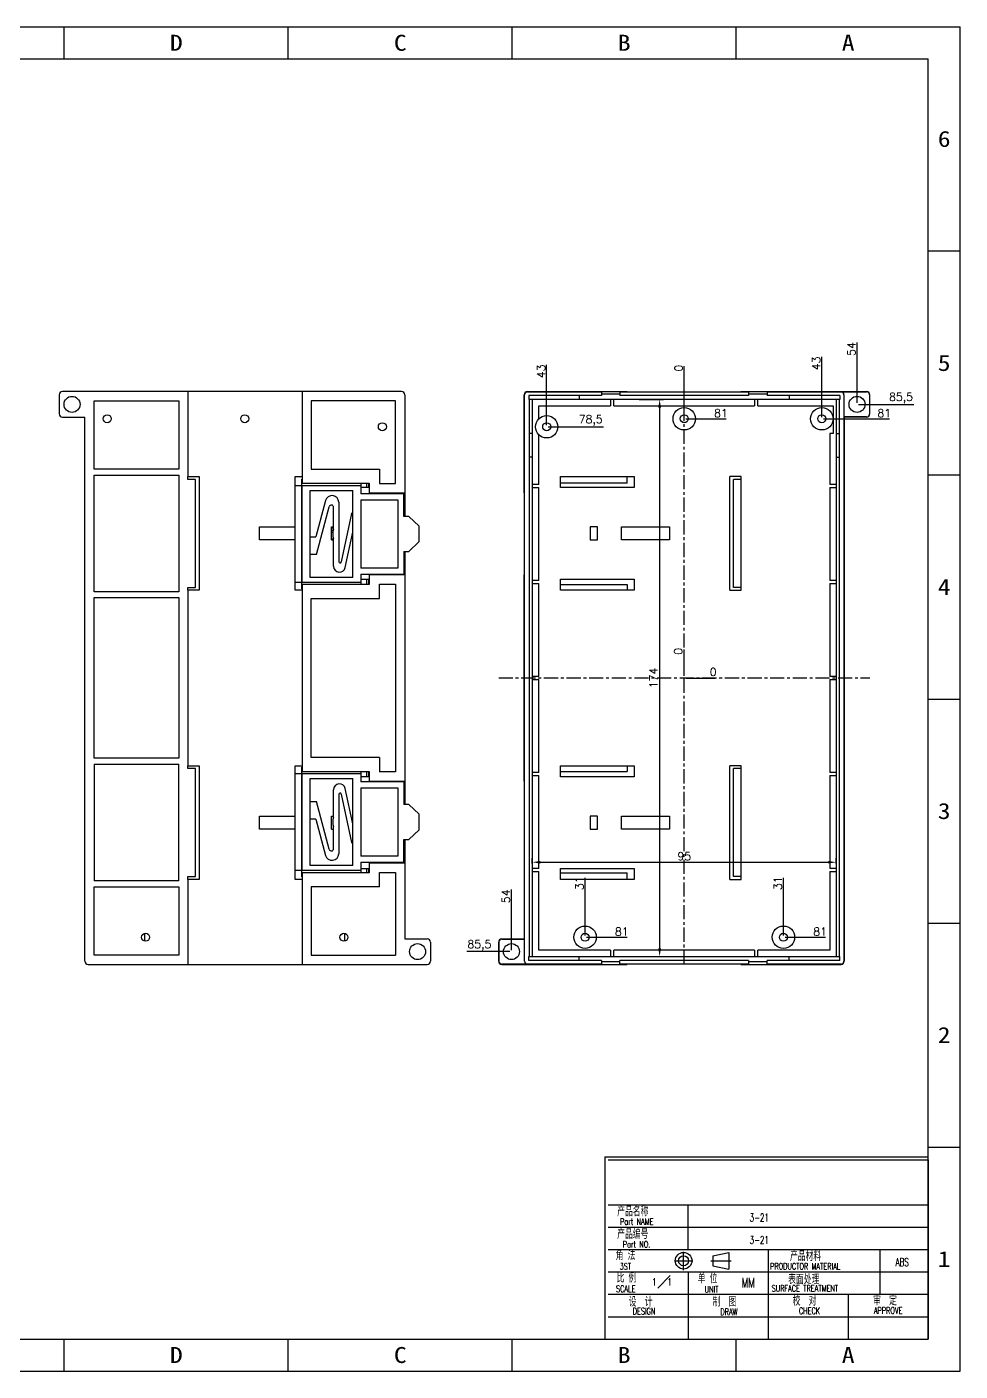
# Model space of a CAD drawing. Header units: millimetres. Extents: x 1518 to 2112, y -3048 to -2628.
# Drawn here: x 1820.5 to 2112.2, y -3047.7 to -2627.7 of the extents above; entities that cross this region are included whole.
import ezdxf
from ezdxf.enums import TextEntityAlignment as Align

# ---------------------------------------------------------------- set-up
doc = ezdxf.new("R2010")
doc.units = ezdxf.units.MM
doc.header["$MEASUREMENT"] = 0
doc.linetypes.add('CENTER', pattern=[0.6, 0.375, -0.075, 0.075, -0.075])
doc.layers.get('0').update_dxf_attribs({"linetype": 'CONTINUOUS'})
doc.layers.get('Defpoints').update_dxf_attribs({"linetype": 'CONTINUOUS'})
doc.layers.add('center', color=1, linetype='CENTER')
doc.layers.add('text', color=3, linetype='CONTINUOUS')
doc.layers.add('dim', color=82, linetype='CONTINUOUS', lineweight=9)
doc.styles.add('romans', font='romans.shx', dxfattribs={"width": 0.67, "bigfont": 'fangsong.shx'})
doc.styles.get("Standard").update_dxf_attribs({"font": 'txt', "bigfont": 'gbcbig.shx'})
doc.styles.add('TEXTSTYLE_0', font='txt', dxfattribs={"width": 0.8})
doc.dimstyles.new('ISO-25', dxfattribs={"dimtxt": 2.5, "dimasz": 2.5, "dimexe": 1.25, "dimexo": 0.625, "dimtad": 1, "dimzin": 0, "dimtxsty": 'Standard', "dimcen": 2.5, "dimadec": 0, "dimazin": 0, "dimtfac": 1, "dimtdec": 4, "dimtofl": 0, "dimtmove": 0, "dimatfit": 3, "dimfxl": 0, "dimtolj": 1, "dimtzin": 0, "dimarcsym": 0})

# ---------------------------------------------------------------- blocks, each defined once
blk = doc.blocks.new('SUN_6HWZ35TKK40GSGJE8VEUYAXIAKM')
at = {"color": 7, "linetype": 'Continuous'}
for p, q in [((-594, 420), (0, 420)), ((-280, 410), (-280, 420)), ((-210, 410), (-210, 420)), ((-140, 410), (-140, 420)), ((-70, 410), (-70, 420)), ((0, 0), (0, 420)), ((-584, 410), (-10, 410)), ((-10, 10), (-10, 410)), ((-10, 350), (0, 350)), ((-10, 280), (0, 280)), ((-10, 210), (0, 210)), ((-10, 140), (0, 140)), ((-10, 70), (0, 70)), ((-584, 10), (-10, 10)), ((-280, 0), (-280, 10)), ((-210, 0), (-210, 10)), ((-140, 0), (-140, 10)), ((-70, 0), (-70, 10)), ((-594, 0), (0, 0))]:
    blk.add_line(p, q, dxfattribs=at)
at = {"color": 2, "style": 'TEXTSTYLE_0'}
for s, width, p, p2 in [('D', 0.792749, (-246.99, 412.53), (-242.99, 412.53)), ('C', 0.792749, (-176.99, 412.53), (-172.99, 412.53)), ('B', 0.858217, (-106.99, 412.53), (-102.99, 412.53)), ('A', 0.858217, (-36.99, 412.53), (-32.99, 412.53)), ('6', 1.030029, (-6.99, 382.5), (-2.99, 382.5)), ('5', 1.030029, (-6.99, 312.5), (-2.99, 312.5)), ('4', 1.030029, (-6.99, 242.5), (-2.99, 242.5)), ('3', 1.030029, (-6.99, 172.5), (-2.99, 172.5)), ('2', 1.030029, (-6.99, 102.5), (-2.99, 102.5)), ('1', 1.030029, (-6.99, 32.5), (-2.99, 32.5)), ('D', 0.792749, (-246.99, 2.53), (-242.99, 2.53)), ('C', 0.792749, (-176.99, 2.53), (-172.99, 2.53)), ('B', 0.858217, (-106.99, 2.53), (-102.99, 2.53)), ('A', 0.858217, (-36.99, 2.53), (-32.99, 2.53))]:
    blk.add_text(s, height=5, dxfattribs=dict(at, width=width)).set_placement(p, p2, align=Align.FIT)
blk = doc.blocks.new('*D112')
at = {"layer": 'Defpoints', "color": 0}
for p in [(1983, -2737.9), (1983, -2752.61), (2026, -2831.11)]:
    blk.add_point(p, dxfattribs=at)
at = {"layer": 'dim', "color": 0, "lineweight": -2}
blk.add_line((1983, -2752.11), (1983, -2733.24), dxfattribs=at)
at = {"layer": 'dim', "color": 0, "insert": (1981.25, -2735.32), "char_height": 2.5, "attachment_point": 5, "rotation": 90}
blk.add_mtext('43', dxfattribs=at)
blk = doc.blocks.new('*D86')
at = {"layer": 'Defpoints', "color": 0}
for p in [(1983, -2752.61), (1992.3, -2752.61), (2026, -2831.11)]:
    blk.add_point(p, dxfattribs=at)
at = {"layer": 'dim', "color": 0, "lineweight": -2}
blk.add_line((1983.5, -2752.61), (2000.72, -2752.61), dxfattribs=at)
at = {"layer": 'dim', "color": 0, "insert": (1996.76, -2750.65), "char_height": 2.5, "attachment_point": 5}
blk.add_mtext('78,5', dxfattribs=at)
blk = doc.blocks.new('*D87')
at = {"layer": 'Defpoints', "color": 0}
for p in [(2026, -2735.4), (2026, -2750.11), (2026, -2831.11)]:
    blk.add_point(p, dxfattribs=at)
at = {"layer": 'dim', "color": 0, "lineweight": -2}
blk.add_line((2026, -2749.61), (2026, -2733.66), dxfattribs=at)
at = {"layer": 'dim', "color": 0, "insert": (2024.25, -2734.28), "char_height": 2.5, "attachment_point": 5, "rotation": 90}
blk.add_mtext('0', dxfattribs=at)
blk = doc.blocks.new('*D88')
at = {"layer": 'Defpoints', "color": 0}
for p in [(2026, -2750.11), (2035.3, -2750.11), (2026, -2831.11)]:
    blk.add_point(p, dxfattribs=at)
at = {"layer": 'dim', "color": 0, "lineweight": -2}
blk.add_line((2026.5, -2750.11), (2039.14, -2750.11), dxfattribs=at)
at = {"layer": 'dim', "color": 0, "insert": (2037.47, -2748.36), "char_height": 2.5, "attachment_point": 5}
blk.add_mtext('81', dxfattribs=at)
blk = doc.blocks.new('*D89')
at = {"layer": 'Defpoints', "color": 0}
for p in [(2069, -2735.4), (2069, -2750.11), (2026, -2831.11)]:
    blk.add_point(p, dxfattribs=at)
at = {"layer": 'dim', "color": 0, "lineweight": -2}
blk.add_line((2069, -2749.61), (2069, -2730.74), dxfattribs=at)
at = {"layer": 'dim', "color": 0, "insert": (2067.25, -2732.82), "char_height": 2.5, "attachment_point": 5, "rotation": 90}
blk.add_mtext('43', dxfattribs=at)
blk = doc.blocks.new('*D90')
at = {"layer": 'Defpoints', "color": 0}
for p in [(2069, -2750.11), (2086.34, -2750.11), (2026, -2831.11)]:
    blk.add_point(p, dxfattribs=at)
at = {"layer": 'dim', "color": 0, "lineweight": -2}
blk.add_line((2069.5, -2750.11), (2090.17, -2750.11), dxfattribs=at)
at = {"layer": 'dim', "color": 0, "insert": (2088.51, -2748.36), "char_height": 2.5, "attachment_point": 5}
blk.add_mtext('81', dxfattribs=at)
blk = doc.blocks.new('*D91')
at = {"layer": 'Defpoints', "color": 0}
for p in [(2026, -2831.11), (1995, -2897.4), (1995, -2912.1)]:
    blk.add_point(p, dxfattribs=at)
at = {"layer": 'dim', "color": 0, "lineweight": -2}
blk.add_line((1995, -2911.61), (1995, -2893.57), dxfattribs=at)
at = {"layer": 'dim', "color": 0, "insert": (1993.25, -2895.23), "char_height": 2.5, "attachment_point": 5, "rotation": 90}
blk.add_mtext('31', dxfattribs=at)
blk = doc.blocks.new('*D92')
at = {"layer": 'Defpoints', "color": 0}
for p in [(2026, -2831.11), (1995, -2912.1), (2004.3, -2912.1)]:
    blk.add_point(p, dxfattribs=at)
at = {"layer": 'dim', "color": 0, "lineweight": -2}
blk.add_line((1995.5, -2912.1), (2008.14, -2912.1), dxfattribs=at)
at = {"layer": 'dim', "color": 0, "insert": (2006.47, -2910.36), "char_height": 2.5, "attachment_point": 5}
blk.add_mtext('81', dxfattribs=at)
blk = doc.blocks.new('*D93')
at = {"layer": 'Defpoints', "color": 0}
for p in [(2026, -2831.11), (2057, -2897.4), (2057, -2912.1)]:
    blk.add_point(p, dxfattribs=at)
at = {"layer": 'dim', "color": 0, "lineweight": -2}
blk.add_line((2057, -2911.61), (2057, -2893.57), dxfattribs=at)
at = {"layer": 'dim', "color": 0, "insert": (2055.25, -2895.23), "char_height": 2.5, "attachment_point": 5, "rotation": 90}
blk.add_mtext('31', dxfattribs=at)
blk = doc.blocks.new('*D94')
at = {"layer": 'Defpoints', "color": 0}
for p in [(2026, -2831.11), (2057, -2912.1), (2066.3, -2912.1)]:
    blk.add_point(p, dxfattribs=at)
at = {"layer": 'dim', "color": 0, "lineweight": -2}
blk.add_line((2057.5, -2912.1), (2070.14, -2912.1), dxfattribs=at)
at = {"layer": 'dim', "color": 0, "insert": (2068.47, -2910.36), "char_height": 2.5, "attachment_point": 5}
blk.add_mtext('81', dxfattribs=at)
blk = doc.blocks.new('*D95')
at = {"layer": 'Defpoints', "color": 0}
for p in [(2026, -2831.11), (1972, -2901.9), (1972, -2916.6)]:
    blk.add_point(p, dxfattribs=at)
at = {"layer": 'dim', "color": 0, "lineweight": -2}
blk.add_line((1972, -2916.1), (1972, -2897.23), dxfattribs=at)
at = {"layer": 'dim', "color": 0, "insert": (1970.25, -2899.32), "char_height": 2.5, "attachment_point": 5, "rotation": 90}
blk.add_mtext('54', dxfattribs=at)
blk = doc.blocks.new('*D96')
at = {"layer": 'Defpoints', "color": 0}
for p in [(2026, -2831.11), (1966.43, -2916.6), (1972, -2916.6)]:
    blk.add_point(p, dxfattribs=at)
at = {"layer": 'dim', "color": 0, "lineweight": -2}
blk.add_line((1971.5, -2916.6), (1958.01, -2916.6), dxfattribs=at)
at = {"layer": 'dim', "color": 0, "insert": (1961.97, -2914.65), "char_height": 2.5, "attachment_point": 5}
blk.add_mtext('85,5', dxfattribs=at)
blk = doc.blocks.new('*D97')
at = {"layer": 'Defpoints', "color": 0}
for p in [(2080, -2730.91), (2080, -2745.61), (2026, -2831.11)]:
    blk.add_point(p, dxfattribs=at)
at = {"layer": 'dim', "color": 0, "lineweight": -2}
blk.add_line((2080, -2745.11), (2080, -2726.24), dxfattribs=at)
at = {"layer": 'dim', "color": 0, "insert": (2078.25, -2728.32), "char_height": 2.5, "attachment_point": 5, "rotation": 90}
blk.add_mtext('54', dxfattribs=at)
blk = doc.blocks.new('*D98')
at = {"layer": 'Defpoints', "color": 0}
for p in [(2080, -2745.61), (2089.3, -2745.61), (2026, -2831.11)]:
    blk.add_point(p, dxfattribs=at)
at = {"layer": 'dim', "color": 0, "lineweight": -2}
blk.add_line((2080.5, -2745.61), (2097.72, -2745.61), dxfattribs=at)
at = {"layer": 'dim', "color": 0, "insert": (2093.76, -2743.65), "char_height": 2.5, "attachment_point": 5}
blk.add_mtext('85,5', dxfattribs=at)
blk = doc.blocks.new('*D113')
at = {"color": 0, "lineweight": -2}
blk.add_line((2026, -2830.48), (2026, -2822.16), dxfattribs=at)
at = {"layer": 'Defpoints', "color": 0}
for p in [(2026, -2824.04), (2026, -2831.11), (2026, -2831.11)]:
    blk.add_point(p, dxfattribs=at)
at = {"color": 0, "insert": (2024.13, -2822.79), "char_height": 2.5, "attachment_point": 5, "rotation": 90}
blk.add_mtext('0', dxfattribs=at)
blk = doc.blocks.new('*D99')
at = {"color": 0, "lineweight": -2}
blk.add_line((2026.63, -2831.11), (2035.66, -2831.11), dxfattribs=at)
at = {"layer": 'Defpoints', "color": 0}
for p in [(2026, -2831.11), (2026, -2831.11), (2033.78, -2831.11)]:
    blk.add_point(p, dxfattribs=at)
at = {"color": 0, "insert": (2035.03, -2829.23), "char_height": 2.5, "attachment_point": 5}
blk.add_mtext('0', dxfattribs=at)
blk = doc.blocks.new('*D114')
at = {"color": 0, "lineweight": -2}
for p, q in [((1978.5, -2889.09), (1978.5, -2887.42)), ((1981, -2888.67), (2071, -2888.67)), ((2073.5, -2889.09), (2073.5, -2887.42))]:
    blk.add_line(p, q, dxfattribs=at)
at = {"color": 0}
for points in [[(1981, -2888.26), (1981, -2889.09), (1978.5, -2888.67)], [(2071, -2888.26), (2071, -2889.09), (2073.5, -2888.67)]]:
    blk.add_solid(points, dxfattribs=at)
at = {"layer": 'Defpoints', "color": 0}
for p in [(2073.5, -2888.67), (1978.5, -2889.72), (2073.5, -2889.72)]:
    blk.add_point(p, dxfattribs=at)
at = {"color": 0, "insert": (2026, -2886.8), "char_height": 2.5, "attachment_point": 5}
blk.add_mtext('95', dxfattribs=at)
blk = doc.blocks.new('*D115')
at = {"color": 0, "lineweight": -2}
for p, q in [((2011.9, -2744.11), (2019.56, -2744.11)), ((2018.31, -2746.61), (2018.31, -2915.6)), ((2011.9, -2918.1), (2019.56, -2918.1))]:
    blk.add_line(p, q, dxfattribs=at)
at = {"color": 0}
for points in [[(2017.9, -2746.61), (2018.73, -2746.61), (2018.31, -2744.11)], [(2017.9, -2915.6), (2018.73, -2915.6), (2018.31, -2918.1)]]:
    blk.add_solid(points, dxfattribs=at)
at = {"layer": 'Defpoints', "color": 0}
for p in [(2011.27, -2744.11), (2011.27, -2918.1), (2018.31, -2918.1)]:
    blk.add_point(p, dxfattribs=at)
at = {"color": 0, "insert": (2016.44, -2831.11), "char_height": 2.5, "attachment_point": 5, "rotation": 90}
blk.add_mtext('174', dxfattribs=at)

msp = doc.modelspace()

# ---------------------------------------------------------------- linework, layer by layer
at = {"color": 7, "linetype": 'Continuous'}
for p, q in [((1937.642, -2741.607), (1831.642, -2741.607)), ((1870.942, -2768.157), (1870.942, -2741.607)), ((1906.542, -2741.607), (1906.542, -2770.257)), ((1977.004, -2741.609), (2008.103, -2741.609)), ((1977.004, -2741.609), (1977.004, -2741.718)), ((1977.004, -2741.718), (2000.103, -2741.718)), ((2000.103, -2741.609), (2000.103, -2742.859)), ((2005.903, -2742.393), (2000.103, -2742.393)), ((2005.903, -2741.609), (2005.903, -2742.859)), ((2005.903, -2741.718), (2046.102, -2741.718)), ((2008.103, -2741.609), (2008.173, -2741.644)), ((2008.173, -2741.644), (2043.702, -2741.644)), ((2043.702, -2741.609), (2083.001, -2741.609)), ((2043.702, -2741.644), (2043.702, -2741.609)), ((2046.102, -2741.609), (2046.102, -2742.859)), ((2051.902, -2742.39), (2046.102, -2742.39)), ((2051.902, -2741.609), (2051.902, -2742.859)), ((2051.902, -2741.718), (2075.001, -2741.718)), ((2075.001, -2741.677), (2083.001, -2741.677)), ((2075.001, -2741.718), (2075.001, -2741.677)), ((2083.001, -2741.677), (2083.001, -2741.609)), ((1830.642, -2742.607), (1830.642, -2748.607)), ((1841.542, -2744.507), (1868.042, -2744.507)), ((1841.542, -2765.907), (1841.542, -2744.507)), ((1868.042, -2744.507), (1868.042, -2765.907)), ((1935.742, -2744.507), (1909.442, -2744.507)), ((1909.442, -2744.507), (1909.442, -2765.857)), ((1935.742, -2770.357), (1935.742, -2744.507)), ((1938.642, -2742.607), (1938.642, -2780.607)), ((1976.113, -2742.609), (1976.004, -2742.609)), ((1976.004, -2773.258), (1976.004, -2742.609)), ((1976.113, -2919.605), (1976.113, -2742.609)), ((2000.103, -2742.859), (1977.404, -2742.859)), ((1977.404, -2742.859), (1977.404, -2744.109)), ((2074.601, -2744.109), (1977.404, -2744.109)), ((1977.504, -2744.109), (1977.504, -2918.105)), ((1978.504, -2744.109), (1978.504, -2918.105)), ((1980.504, -2746.109), (2003.003, -2746.109)), ((1980.504, -2750.159), (1980.504, -2746.109)), ((1993.203, -2742.859), (1993.203, -2744.109)), ((2003.003, -2744.109), (2003.003, -2746.109)), ((2004.003, -2746.109), (2004.003, -2744.109)), ((2004.003, -2746.109), (2048.002, -2746.109)), ((2046.102, -2742.859), (2005.903, -2742.859)), ((2048.002, -2744.109), (2048.002, -2746.109)), ((2049.002, -2746.109), (2049.002, -2744.109)), ((2049.002, -2746.109), (2072.501, -2746.109)), ((2074.601, -2742.859), (2051.902, -2742.859)), ((2058.802, -2742.859), (2058.802, -2744.109)), ((2072.501, -2746.109), (2072.501, -2754.709)), ((2073.501, -2744.109), (2073.501, -2918.105)), ((2074.501, -2918.105), (2074.501, -2744.109)), ((2074.601, -2742.859), (2074.601, -2744.109)), ((2075.933, -2742.609), (2075.892, -2742.609)), ((2075.892, -2742.609), (2075.892, -2919.605)), ((2075.933, -2742.609), (2075.933, -2749.541)), ((2084.001, -2742.609), (2083.933, -2742.609)), ((2083.933, -2742.609), (2083.933, -2748.609)), ((2084.001, -2748.609), (2084.001, -2742.609)), ((1831.642, -2749.607), (1838.642, -2749.607)), ((1838.642, -2919.607), (1838.642, -2749.607)), ((2075.933, -2749.541), (2076.001, -2749.609)), ((2083.001, -2749.541), (2075.933, -2749.541)), ((2083.001, -2749.609), (2076.001, -2749.609)), ((2076.001, -2749.609), (2076.001, -2919.605)), ((2083.001, -2749.609), (2083.001, -2749.541)), ((2083.933, -2748.609), (2084.001, -2748.609)), ((1978.504, -2754.709), (1977.504, -2754.709)), ((1980.504, -2770.608), (1980.504, -2755.058)), ((2072.501, -2754.709), (2071.501, -2754.709)), ((2071.501, -2754.709), (2071.501, -2770.608)), ((2073.501, -2754.709), (2074.501, -2754.709)), ((1978.504, -2762.109), (1977.504, -2762.109)), ((2073.501, -2762.109), (2074.501, -2762.109)), ((1868.042, -2765.907), (1841.542, -2765.907)), ((1841.542, -2767.707), (1868.042, -2767.707)), ((1841.542, -2804.207), (1841.542, -2767.707)), ((1868.042, -2767.707), (1868.042, -2804.207)), ((1909.442, -2765.857), (1930.742, -2765.857)), ((1930.742, -2765.857), (1930.742, -2770.357)), ((1870.892, -2768.157), (1874.392, -2768.157)), ((1870.892, -2769.057), (1870.892, -2768.157)), ((1873.242, -2769.057), (1870.892, -2769.057)), ((1873.242, -2802.857), (1873.242, -2769.057)), ((1874.392, -2768.157), (1874.392, -2803.657)), ((1904.294, -2770.957), (1924.894, -2770.957)), ((1904.294, -2770.957), (1904.294, -2801.257)), ((1904.342, -2768.157), (1906.542, -2768.157)), ((1904.342, -2770.957), (1904.342, -2768.157)), ((1906.389, -2770.957), (1906.389, -2801.257)), ((1906.494, -2770.957), (1906.494, -2768.957)), ((1906.542, -2770.257), (1927.542, -2770.257)), ((1906.612, -2801.257), (1906.612, -2770.957)), ((1924.894, -2770.257), (1924.894, -2773.557)), ((1927.342, -2771.557), (1924.894, -2771.557)), ((1926.742, -2771.557), (1926.742, -2770.257)), ((1927.342, -2770.257), (1927.342, -2771.557)), ((1927.542, -2770.257), (1927.542, -2773.257)), ((1930.742, -2770.357), (1935.742, -2770.357)), ((1980.504, -2770.608), (1978.504, -2770.608)), ((1978.504, -2771.608), (1980.504, -2771.608)), ((1980.504, -2800.608), (1980.504, -2771.608)), ((1987.303, -2768.158), (2010.303, -2768.158)), ((1987.303, -2771.558), (1987.303, -2768.158)), ((2008.133, -2770.258), (1987.303, -2770.258)), ((2010.303, -2771.558), (1987.303, -2771.558)), ((2008.133, -2770.258), (2008.133, -2768.158)), ((2010.303, -2768.158), (2010.303, -2771.558)), ((2043.752, -2768.158), (2040.252, -2768.158)), ((2040.252, -2803.657), (2040.252, -2768.158)), ((2043.752, -2769.058), (2041.402, -2769.058)), ((2041.402, -2802.857), (2041.402, -2769.058)), ((2043.752, -2803.657), (2043.752, -2768.158)), ((2073.501, -2770.608), (2071.501, -2770.608)), ((2071.501, -2771.608), (2073.501, -2771.608)), ((2071.501, -2771.608), (2071.501, -2800.608)), ((1909.094, -2772.557), (1922.394, -2772.557)), ((1909.094, -2799.657), (1909.094, -2772.557)), ((1913.861, -2775.684), (1910.875, -2787.007)), ((1922.394, -2799.657), (1922.394, -2772.557)), ((1938.394, -2773.557), (1924.894, -2773.557)), ((1924.894, -2775.457), (1936.494, -2775.457)), ((1924.894, -2775.457), (1924.894, -2796.757)), ((1927.542, -2773.257), (1938.642, -2773.257)), ((1936.494, -2775.457), (1936.494, -2796.757)), ((1938.394, -2780.607), (1938.394, -2773.557)), ((1976.039, -2773.328), (1976.004, -2773.258)), ((1976.039, -2798.788), (1976.039, -2773.328)), ((1911.079, -2792.507), (1915.015, -2777.584)), ((1916.392, -2784.741), (1916.392, -2777.762)), ((1917.992, -2776.219), (1917.992, -2794.761)), ((1921.999, -2779.714), (1918.783, -2794.844)), ((1893.292, -2783.907), (1904.294, -2783.907)), ((1893.292, -2787.907), (1893.292, -2783.907)), ((1915.792, -2783.907), (1916.392, -2783.907)), ((1915.792, -2787.907), (1915.792, -2783.907)), ((1916.392, -2784.316), (1915.792, -2784.316)), ((1917.992, -2783.907), (1918.092, -2783.907)), ((1918.092, -2783.907), (1918.092, -2787.907)), ((1939.884, -2780.607), (1938.394, -2780.607)), ((1943.194, -2783.704), (1939.884, -2780.607)), ((1943.194, -2788.51), (1943.194, -2783.704)), ((1998.853, -2783.908), (1996.553, -2783.908)), ((1996.553, -2783.908), (1996.553, -2787.908)), ((1998.853, -2787.908), (1998.853, -2783.908)), ((2006.36, -2783.908), (2021.353, -2783.908)), ((2021.353, -2783.908), (2021.353, -2787.908)), ((1904.294, -2787.907), (1893.292, -2787.907)), ((1909.094, -2787.007), (1910.875, -2787.007)), ((1915.792, -2784.898), (1916.292, -2784.898)), ((1916.192, -2785.607), (1915.792, -2785.607)), ((1915.792, -2787.607), (1916.392, -2787.607)), ((1915.792, -2787.907), (1916.392, -2787.907)), ((1916.192, -2785.307), (1916.192, -2786.907)), ((1916.392, -2796.188), (1916.392, -2787.472)), ((1917.992, -2787.907), (1918.092, -2787.907)), ((1920.051, -2796.573), (1922.394, -2785.549)), ((1939.884, -2791.607), (1943.194, -2788.51)), ((1996.553, -2787.908), (1998.853, -2787.908)), ((2021.353, -2787.908), (2006.36, -2787.908)), ((1911.079, -2792.507), (1909.094, -2792.507)), ((1938.394, -2791.607), (1938.394, -2798.657)), ((1938.394, -2791.607), (1939.884, -2791.607)), ((1938.642, -2791.607), (1938.642, -2870.607)), ((1936.494, -2796.757), (1924.894, -2796.757)), ((1924.894, -2801.257), (1904.294, -2801.257)), ((1904.342, -2803.657), (1904.342, -2801.257)), ((1906.494, -2803.257), (1906.494, -2801.257)), ((1922.394, -2799.657), (1909.094, -2799.657)), ((1924.894, -2798.657), (1938.394, -2798.657)), ((1924.894, -2798.657), (1924.894, -2801.857)), ((1924.894, -2800.257), (1927.342, -2800.257)), ((1926.742, -2801.857), (1926.742, -2800.257)), ((1927.342, -2800.257), (1927.342, -2801.857)), ((1927.542, -2798.857), (1927.542, -2801.857)), ((1938.642, -2798.857), (1927.542, -2798.857)), ((1976.004, -2798.858), (1976.039, -2798.788)), ((1976.004, -2863.356), (1976.004, -2798.858)), ((1980.504, -2800.608), (1978.504, -2800.608)), ((1987.303, -2803.657), (1987.303, -2800.258)), ((1987.303, -2800.258), (2010.303, -2800.258)), ((2010.303, -2800.258), (2010.303, -2803.657)), ((2073.501, -2800.608), (2071.501, -2800.608)), ((1868.042, -2804.207), (1841.542, -2804.207)), ((1870.892, -2802.857), (1873.242, -2802.857)), ((1870.892, -2803.657), (1870.892, -2802.857)), ((1874.392, -2803.657), (1870.892, -2803.657)), ((1870.942, -2858.557), (1870.942, -2803.657)), ((1906.542, -2803.657), (1904.342, -2803.657)), ((1906.542, -2803.257), (1906.494, -2803.257)), ((1927.542, -2801.857), (1906.542, -2801.857)), ((1906.542, -2801.857), (1906.542, -2860.357)), ((1930.742, -2806.257), (1930.742, -2801.757)), ((1930.742, -2801.757), (1935.742, -2801.757)), ((1935.742, -2801.757), (1935.742, -2860.457)), ((1978.504, -2801.608), (1980.504, -2801.608)), ((1980.504, -2830.607), (1980.504, -2801.608)), ((1987.303, -2801.858), (2008.133, -2801.858)), ((2010.303, -2803.657), (1987.303, -2803.657)), ((2008.133, -2801.858), (2008.133, -2803.657)), ((2040.252, -2803.657), (2043.752, -2803.657)), ((2043.752, -2802.857), (2041.402, -2802.857)), ((2071.501, -2801.608), (2073.501, -2801.608)), ((2071.501, -2801.608), (2071.501, -2830.607)), ((1841.542, -2806.007), (1868.042, -2806.007)), ((1841.542, -2856.207), (1841.542, -2806.007)), ((1868.042, -2806.007), (1868.042, -2856.207)), ((1909.442, -2806.257), (1930.742, -2806.257)), ((1909.442, -2855.957), (1909.442, -2806.257)), ((1980.504, -2830.607), (1978.504, -2830.607)), ((2073.501, -2830.607), (2071.501, -2830.607)), ((1978.504, -2831.607), (1980.504, -2831.607)), ((1980.504, -2860.606), (1980.504, -2831.607)), ((2071.501, -2831.607), (2073.501, -2831.607)), ((2071.501, -2831.607), (2071.501, -2860.606)), ((1930.742, -2855.957), (1909.442, -2855.957)), ((1930.742, -2855.957), (1930.742, -2860.457)), ((1868.042, -2856.207), (1841.542, -2856.207)), ((1841.542, -2858.007), (1868.042, -2858.007)), ((1841.542, -2858.007), (1841.542, -2894.507)), ((1868.042, -2894.507), (1868.042, -2858.007)), ((1870.892, -2859.357), (1870.892, -2858.557)), ((1870.892, -2858.557), (1874.392, -2858.557)), ((1873.242, -2859.357), (1870.892, -2859.357)), ((1873.242, -2893.157), (1873.242, -2859.357)), ((1874.392, -2858.557), (1874.392, -2894.057)), ((1904.342, -2860.957), (1904.342, -2858.557)), ((1904.342, -2858.557), (1906.542, -2858.557)), ((1906.494, -2860.957), (1906.494, -2858.957)), ((1987.303, -2861.956), (1987.303, -2858.556)), ((1987.303, -2858.556), (2010.303, -2858.556)), ((2008.133, -2858.556), (2008.133, -2860.356)), ((2010.303, -2858.556), (2010.303, -2861.956)), ((2040.252, -2894.055), (2040.252, -2858.556)), ((2043.752, -2858.556), (2040.252, -2858.556)), ((2041.402, -2893.155), (2041.402, -2859.356)), ((2043.752, -2859.356), (2041.402, -2859.356)), ((2043.752, -2894.055), (2043.752, -2858.556)), ((1904.294, -2860.957), (1904.294, -2891.257)), ((1904.294, -2860.957), (1924.894, -2860.957)), ((1906.389, -2860.957), (1906.389, -2891.257)), ((1906.542, -2860.357), (1927.542, -2860.357)), ((1906.612, -2891.257), (1906.612, -2860.957)), ((1909.094, -2889.657), (1909.094, -2862.557)), ((1909.094, -2862.557), (1922.394, -2862.557)), ((1922.394, -2889.657), (1922.394, -2862.557)), ((1924.894, -2860.357), (1924.894, -2863.557)), ((1927.342, -2861.957), (1924.894, -2861.957)), ((1938.394, -2863.557), (1924.894, -2863.557)), ((1926.742, -2861.957), (1926.742, -2860.357)), ((1927.342, -2860.357), (1927.342, -2861.957)), ((1927.542, -2860.357), (1927.542, -2863.357)), ((1927.542, -2863.357), (1938.642, -2863.357)), ((1935.742, -2860.457), (1930.742, -2860.457)), ((1938.394, -2863.557), (1938.394, -2870.607)), ((1976.039, -2863.426), (1976.004, -2863.356)), ((1976.039, -2888.886), (1976.039, -2863.426)), ((1980.504, -2860.606), (1978.504, -2860.606)), ((1978.504, -2861.606), (1980.504, -2861.606)), ((1980.504, -2890.605), (1980.504, -2861.606)), ((1987.303, -2860.356), (2008.133, -2860.356)), ((2010.303, -2861.956), (1987.303, -2861.956)), ((2073.501, -2860.606), (2071.501, -2860.606)), ((2071.501, -2861.606), (2073.501, -2861.606)), ((2071.501, -2861.606), (2071.501, -2890.605)), ((1916.392, -2874.741), (1916.392, -2866.025)), ((1917.992, -2867.453), (1917.992, -2885.994)), ((1918.783, -2867.369), (1921.999, -2882.499)), ((1922.394, -2876.665), (1920.051, -2865.641)), ((1924.894, -2865.457), (1924.894, -2886.757)), ((1924.894, -2865.457), (1936.494, -2865.457)), ((1936.494, -2865.457), (1936.494, -2886.757)), ((1909.094, -2869.707), (1911.079, -2869.707)), ((1915.015, -2884.63), (1911.079, -2869.707)), ((1939.884, -2870.607), (1938.394, -2870.607)), ((1943.194, -2873.704), (1939.884, -2870.607)), ((1893.292, -2878.307), (1893.292, -2874.307)), ((1893.292, -2874.307), (1904.294, -2874.307)), ((1910.875, -2875.207), (1909.094, -2875.207)), ((1910.875, -2875.207), (1913.861, -2886.53)), ((1915.792, -2878.307), (1915.792, -2874.307)), ((1915.792, -2874.307), (1916.392, -2874.307)), ((1916.192, -2875.307), (1916.192, -2876.907)), ((1917.992, -2874.307), (1918.092, -2874.307)), ((1918.092, -2874.307), (1918.092, -2878.307)), ((1943.194, -2878.51), (1943.194, -2873.704)), ((1996.553, -2874.306), (1996.553, -2878.306)), ((1998.853, -2874.306), (1996.553, -2874.306)), ((1998.853, -2878.306), (1998.853, -2874.306)), ((2006.36, -2874.306), (2021.353, -2874.306)), ((2021.353, -2874.306), (2021.353, -2878.306)), ((1904.294, -2878.307), (1893.292, -2878.307)), ((1915.792, -2878.307), (1916.392, -2878.307)), ((1916.392, -2884.451), (1916.392, -2877.472)), ((1917.992, -2878.307), (1918.092, -2878.307)), ((1939.884, -2881.607), (1943.194, -2878.51)), ((1996.553, -2878.306), (1998.853, -2878.306)), ((2021.353, -2878.306), (2006.36, -2878.306)), ((1938.394, -2888.657), (1938.394, -2881.607)), ((1938.394, -2881.607), (1939.884, -2881.607)), ((1938.642, -2881.607), (1938.642, -2912.607)), ((1936.494, -2886.757), (1924.894, -2886.757)), ((1924.894, -2888.657), (1924.894, -2891.957)), ((1924.894, -2888.657), (1938.394, -2888.657)), ((1927.542, -2888.957), (1927.542, -2891.957)), ((1938.642, -2888.957), (1927.542, -2888.957)), ((1976.004, -2888.955), (1976.039, -2888.886)), ((1976.004, -2888.955), (1976.004, -2912.605)), ((1870.892, -2894.057), (1870.892, -2893.157)), ((1870.892, -2893.157), (1873.242, -2893.157)), ((1924.894, -2891.257), (1904.294, -2891.257)), ((1904.342, -2894.057), (1904.342, -2891.257)), ((1906.494, -2893.257), (1906.494, -2891.257)), ((1906.542, -2893.257), (1906.494, -2893.257)), ((1906.542, -2891.957), (1906.542, -2920.607)), ((1927.542, -2891.957), (1906.542, -2891.957)), ((1922.394, -2889.657), (1909.094, -2889.657)), ((1924.894, -2890.657), (1927.342, -2890.657)), ((1926.742, -2891.957), (1926.742, -2890.657)), ((1927.342, -2890.657), (1927.342, -2891.957)), ((1930.742, -2896.357), (1930.742, -2891.857)), ((1930.742, -2891.857), (1935.742, -2891.857)), ((1935.742, -2891.857), (1935.742, -2917.707)), ((1980.504, -2890.605), (1978.504, -2890.605)), ((1978.504, -2891.605), (1980.504, -2891.605)), ((1980.504, -2916.105), (1980.504, -2891.605)), ((1987.303, -2894.055), (1987.303, -2890.655)), ((1987.303, -2890.655), (2010.303, -2890.655)), ((1987.303, -2891.955), (2008.133, -2891.955)), ((2008.133, -2894.055), (2008.133, -2891.955)), ((2010.303, -2890.655), (2010.303, -2894.055)), ((2043.752, -2893.155), (2041.402, -2893.155)), ((2073.501, -2890.605), (2071.501, -2890.605)), ((2071.501, -2891.605), (2071.501, -2916.105)), ((2071.501, -2891.605), (2073.501, -2891.605)), ((1868.042, -2894.507), (1841.542, -2894.507)), ((1841.542, -2917.707), (1841.542, -2896.307)), ((1841.542, -2896.307), (1868.042, -2896.307)), ((1868.042, -2896.307), (1868.042, -2917.707)), ((1874.392, -2894.057), (1870.892, -2894.057)), ((1870.942, -2920.607), (1870.942, -2894.057)), ((1906.542, -2894.057), (1904.342, -2894.057)), ((1909.442, -2896.357), (1909.442, -2917.707)), ((1930.742, -2896.357), (1909.442, -2896.357)), ((2010.303, -2894.055), (1987.303, -2894.055)), ((2040.252, -2894.055), (2043.752, -2894.055)), ((1857.442, -2913.339), (1857.442, -2910.877)), ((1919.842, -2910.875), (1919.842, -2913.337)), ((1938.642, -2912.607), (1945.642, -2912.607)), ((1946.642, -2913.607), (1946.642, -2919.607)), ((1968.004, -2913.605), (1968.004, -2919.605)), ((1968.072, -2913.605), (1968.004, -2913.605)), ((1968.072, -2919.605), (1968.072, -2913.605)), ((1969.004, -2912.605), (1969.004, -2912.673)), ((1969.004, -2912.605), (1976.004, -2912.605)), ((1969.004, -2912.673), (1976.072, -2912.673)), ((1976.072, -2912.673), (1976.004, -2912.605)), ((1976.072, -2919.605), (1976.072, -2912.673)), ((1868.042, -2917.707), (1841.542, -2917.707)), ((1909.442, -2917.707), (1935.742, -2917.707)), ((1977.404, -2919.355), (1977.404, -2918.105)), ((1977.404, -2918.105), (2074.601, -2918.105)), ((2003.003, -2916.105), (1980.504, -2916.105)), ((1993.203, -2919.355), (1993.203, -2918.105)), ((2003.003, -2916.105), (2003.003, -2918.105)), ((2004.003, -2918.105), (2004.003, -2916.105)), ((2048.002, -2916.105), (2004.003, -2916.105)), ((2048.002, -2916.105), (2048.002, -2918.105)), ((2049.002, -2918.105), (2049.002, -2916.105)), ((2071.501, -2916.105), (2049.002, -2916.105)), ((2058.802, -2919.355), (2058.802, -2918.105)), ((2074.601, -2919.355), (2074.601, -2918.105)), ((1839.642, -2920.607), (1945.642, -2920.607)), ((1968.004, -2919.605), (1968.072, -2919.605)), ((1969.004, -2920.536), (1969.004, -2920.605)), ((1977.004, -2920.536), (1969.004, -2920.536)), ((1969.004, -2920.605), (2008.103, -2920.605)), ((1976.072, -2919.605), (1976.113, -2919.605)), ((1977.004, -2920.495), (1977.004, -2920.536)), ((2000.103, -2920.495), (1977.004, -2920.495)), ((2000.103, -2919.355), (1977.404, -2919.355)), ((2000.103, -2919.355), (2000.103, -2920.605)), ((2005.903, -2919.821), (2000.103, -2919.821)), ((2005.903, -2920.605), (2005.903, -2919.355)), ((2046.102, -2919.355), (2005.903, -2919.355)), ((2046.102, -2920.495), (2005.903, -2920.495)), ((2008.173, -2920.57), (2008.103, -2920.605)), ((2043.702, -2920.57), (2008.173, -2920.57)), ((2043.702, -2920.605), (2043.702, -2920.57)), ((2043.702, -2920.605), (2075.001, -2920.605)), ((2046.102, -2919.355), (2046.102, -2920.605)), ((2051.902, -2919.824), (2046.102, -2919.824)), ((2051.902, -2920.605), (2051.902, -2919.355)), ((2074.601, -2919.355), (2051.902, -2919.355)), ((2075.001, -2920.495), (2051.902, -2920.495)), ((2075.001, -2920.605), (2075.001, -2920.495)), ((2075.892, -2919.605), (2076.001, -2919.605))]:
    msp.add_line(p, q, dxfattribs=at)
at = {"color": 1, "linetype": 'CENTER', "ltscale": 11.785305}
for p, q in [((2026.003, -2920.605), (2026.003, -2741.609)), ((1968.004, -2831.107), (2084.001, -2831.107))]:
    msp.add_line(p, q, dxfattribs=at)
for p, q in [((2001.23, -2980.669), (2102.23, -2980.669)), ((2001.23, -2980.669), (2001.23, -3037.669)), ((2002.23, -2981.669), (2102.23, -2981.669)), ((2102.23, -2981.669), (2102.23, -3037.669)), ((2002.23, -2995.669), (2102.23, -2995.669)), ((2027.23, -3009.669), (2027.23, -2995.669)), ((2002.23, -3002.669), (2102.23, -3002.669)), ((2002.23, -3009.669), (2102.23, -3009.669)), ((2052.23, -3009.669), (2052.23, -3037.669)), ((2087.23, -3023.669), (2087.23, -3009.669)), ((2002.23, -3016.669), (2102.23, -3016.669)), ((2027.23, -3016.669), (2027.23, -3037.669)), ((2002.23, -3023.669), (2102.23, -3023.669)), ((2077.23, -3023.669), (2077.23, -3037.669)), ((2002.23, -3030.669), (2102.23, -3030.669)), ((2002.23, -3037.669), (2102.23, -3037.669))]:
    msp.add_line(p, q)
at = {"color": 5}
for p, q in [((2034.927, -3011.629), (2039.913, -3010.587)), ((2039.913, -3010.587), (2039.913, -3015.782)), ((2034.927, -3011.629), (2034.927, -3014.74)), ((2034.927, -3014.74), (2039.913, -3015.782))]:
    msp.add_line(p, q, dxfattribs=at)
at = {"color": 7, "linetype": 'Continuous'}
for centre, radius in [((1834.642, -2745.607), 2.5), ((2026.003, -2750.109), 3.5), ((2069.001, -2750.109), 3.5), ((2080.001, -2745.609), 2.5), ((1845.642, -2750.107), 1.25), ((1888.642, -2750.107), 1.25), ((1983.004, -2752.609), 3.5), ((2026.003, -2750.109), 1.25), ((2069.001, -2750.109), 1.25), ((1931.642, -2752.607), 1.25), ((1983.004, -2752.609), 1.25), ((1995.003, -2912.105), 3.5), ((2057.002, -2912.105), 3.5), ((1857.642, -2912.107), 1.25), ((1919.642, -2912.107), 1.25), ((1942.642, -2916.607), 2.5), ((1972.004, -2916.605), 2.5), ((1995.003, -2912.105), 1.25), ((2057.002, -2912.105), 1.25)]:
    msp.add_circle(centre, radius, dxfattribs=at)
at = {"color": 5}
for radius in [2.598, 1.555]:
    msp.add_circle((2025.794, -3013.185), radius, dxfattribs=at)
at = {"color": 7, "linetype": 'Continuous'}
for centre, radius, start, end in [((1831.642, -2742.607), 1, 90, 180), ((1937.642, -2742.607), 1, 0, 90), ((1977.004, -2742.609), 1, 90, 180), ((1977.004, -2742.609), 0.891, 90, 180), ((2075.001, -2742.609), 0.932, 360, 90), ((2075.001, -2742.609), 0.891, 360, 90), ((2083.001, -2742.609), 1, 0, 90), ((2083.001, -2742.609), 0.932, 360, 90), ((1831.642, -2748.607), 1, 180, 270), ((2083.001, -2748.609), 1, 270, 0), ((2083.001, -2748.609), 0.932, 270, 0), ((1915.892, -2776.219), 2.1, 0, 165.22599), ((1915.692, -2777.762), 0.7, 0, 165.22599), ((1922.194, -2779.756), 0.2, 0, 168.00028), ((1928.741, -2785.908), 77.644, 358.52401, 1.47599), ((1917.092, -2785.307), 0.9, 141.05756, 180), ((1917.092, -2786.907), 0.9, 180, 218.94244), ((1918.242, -2796.188), 1.85, 180, 348.00028), ((1918.392, -2794.761), 0.4, 180, 348.00028), ((1918.242, -2866.025), 1.85, 11.99972, 180), ((1918.392, -2867.453), 0.4, 11.99972, 180), ((1917.092, -2875.307), 0.9, 141.05756, 180), ((1917.092, -2876.907), 0.9, 180, 218.94244), ((1928.741, -2876.306), 77.644, 358.52401, 1.47599), ((1915.692, -2884.451), 0.7, 194.77401, 0), ((1922.194, -2882.458), 0.2, 191.99972, 0), ((1915.892, -2885.994), 2.1, 194.77401, 0), ((1945.642, -2913.607), 1, 0, 90), ((1969.004, -2913.605), 1, 90, 180), ((1969.004, -2913.605), 0.932, 90, 180), ((1839.642, -2919.607), 1, 180, 270), ((1945.642, -2919.607), 1, 270, 0), ((1969.004, -2919.605), 1, 180, 270), ((1969.004, -2919.605), 0.932, 180, 270), ((1977.004, -2919.605), 0.932, 180, 270), ((1977.004, -2919.605), 0.891, 180, 270), ((2075.001, -2919.605), 1, 270, 0), ((2075.001, -2919.605), 0.891, 270, 0)]:
    msp.add_arc(centre, radius, start, end, dxfattribs=at)
at = {"layer": 'center'}
for p, q in [((2025.794, -3016.116), (2025.794, -3010.364)), ((2023.036, -3013.185), (2028.658, -3013.185)), ((2034.282, -3013.185), (2040.679, -3013.185))]:
    msp.add_line(p, q, dxfattribs=at)
at = {"layer": 'text'}
msp.add_line((2021.629, -3017.78), (2017.786, -3021.757), dxfattribs=at)

# ---------------------------------------------------------------- block references
msp.add_blockref('SUN_6HWZ35TKK40GSGJE8VEUYAXIAKM', (2112.23, -3047.669))

# ---------------------------------------------------------------- texts
at = {"color": 3, "style": 'romans', "width": 0.67}
for s, height, p in [('产品名称', 2.8, (2005.043, -2999.262)), ('Part NAME', 2, (2005.937, -3001.951)), ('产品编号', 2.8, (2005.043, -3006.356)), ('Part NO.', 2, (2006.788, -3009.046)), ('角 法', 2.8, (2004.568, -3012.971)), ('产品材料', 2.8, (2059.061, -3013.215)), ('3ST', 2, (2005.812, -3015.958)), ('PRODUCTOR MATERIAL', 2, (2052.831, -3015.915)), ('比 例', 2.8, (2004.864, -3019.971)), ('单 位', 2.8, (2030.211, -3020.171)), ('表面处理', 2.8, (2058.487, -3020.47)), ('SCALE', 2, (2004.685, -3022.958)), ('UNIT', 2, (2032.347, -3023.12)), ('SURFACE TREATMENT', 2, (2053.31, -3022.827)), ('审  定', 2.8, (2085.036, -3027.094)), ('设  计', 2.8, (2008.651, -3027.505)), ('DESIGN', 2, (2009.903, -3029.948)), ('制  图', 2.8, (2034.875, -3027.479)), ('DRAW', 2, (2037.283, -3030.139)), ('校  对', 2.8, (2059.883, -3027.203)), ('CHECK', 2, (2061.833, -3029.837)), ('APPROVE', 2, (2085.259, -3029.73))]:
    msp.add_text(s, height=height, dxfattribs=at).set_placement(p)
at = {"color": 6, "style": 'romans', "width": 0.67}
for s, p in [('3-21', (2049.451, -3000.914)), ('3-21', (2049.451, -3007.914)), ('ABS', (2094.123, -3014.843))]:
    msp.add_text(s, height=2.4423, dxfattribs=at).set_placement(p, align=Align.CENTER)
msp.add_text('MM', height=3, dxfattribs=at).set_placement((2043.927, -3021.529))
at = {"layer": 'text', "style": 'romans', "width": 0.67}
msp.add_text('1   1', height=2.25, dxfattribs=at).set_placement((2016.017, -3020.922))

# ---------------------------------------------------------------- dimensions: what is measured, and where the dimension line sits
dim = msp.add_linear_dim(base=(2018.314, -2918.105), p1=(2011.271, -2744.109), p2=(2011.271, -2918.105), angle=90, dimstyle='ISO-25')
dim.commit()
dim.dimension.update_dxf_attribs({"geometry": '*D115', "text_midpoint": (2016.439, -2831.107), "dimtype": 160})
for base, p1, p2, picture, middle in [((2026.002507805, -2831.106791509), (2026.002507805, -2831.106791509), (2026.002507805, -2824.036416696), '*D113', (2024.127507805, -2822.786416696)), ((2026.003, -2831.107), (2026.003, -2831.107), (2033.784, -2831.107), '*D99', (2035.034, -2829.232)), ((2073.501, -2888.672), (1978.504, -2889.717), (2073.501, -2889.717), '*D114', (2026.003, -2886.797))]:
    dim = msp.add_linear_dim(base=base, p1=p1, p2=p2, dimstyle='ISO-25')
    dim.commit()
    dim.dimension.update_dxf_attribs({"geometry": picture, "text_midpoint": middle, "dimtype": 160})
at = {"layer": 'dim'}
for base, p1, p2, picture, middle in [((2026.002507805, -2831.106791509), (2080.001157804, -2745.608929009), (2080.001157804, -2730.905043586), '*D97', (2078.251407804, -2728.321960252)), ((2026.002507805, -2831.106791509), (1983.003582804, -2752.60875401), (1983.003582804, -2737.904868587), '*D112', (1981.253832804, -2735.321785254)), ((2026.002507805, -2831.106791509), (2026.002507805, -2750.108816508), (2026.002507805, -2735.404931086), '*D87', (2024.252757805, -2734.280181086)), ((2026.002507805, -2831.106791509), (2069.001432806, -2750.108816508), (2069.001432806, -2735.404931086), '*D89', (2067.251682806, -2732.821847752)), ((2026.003, -2831.107), (2080.001, -2745.609), (2089.302, -2745.609), '*D98', (2093.76, -2743.651)), ((2026.003, -2831.107), (2026.003, -2750.109), (2035.304, -2750.109), '*D88', (2037.47, -2748.359)), ((2026.003, -2831.107), (2069.001, -2750.109), (2086.342, -2750.109), '*D90', (2088.508, -2748.359)), ((2026.003, -2831.107), (1983.004, -2752.609), (1992.305, -2752.609), '*D86', (1996.763, -2750.651)), ((2026.003, -2831.107), (1972.004, -2916.605), (1966.43, -2916.605), '*D96', (1961.972, -2914.647)), ((2026.002507805, -2831.106791509), (1972.003857806, -2916.604654009), (1972.003857806, -2901.900768586), '*D95', (1970.254107806, -2899.317685253)), ((2026.002507805, -2831.106791509), (1995.003282806, -2912.104766509), (1995.003282806, -2897.400881086), '*D91', (1993.253532806, -2895.234464419)), ((2026.003, -2831.107), (1995.003, -2912.105), (2004.304, -2912.105), '*D92', (2006.471, -2910.355)), ((2026.002507805, -2831.106791509), (2057.001732804, -2912.104766509), (2057.001732804, -2897.400881086), '*D93', (2055.251982804, -2895.234464419)), ((2026.003, -2831.107), (2057.002, -2912.105), (2066.303, -2912.105), '*D94', (2068.469, -2910.355))]:
    dim = msp.add_linear_dim(base=base, p1=p1, p2=p2, dimstyle='ISO-25', override={"dimasz": 2, "dimexe": 0.49975, "dimexo": 0.49975, "dimgap": 0.49975}, dxfattribs=at)
    dim.commit()
    dim.dimension.update_dxf_attribs({"geometry": picture, "text_midpoint": middle, "dimtype": 160})

doc.saveas('drawing.dxf')
